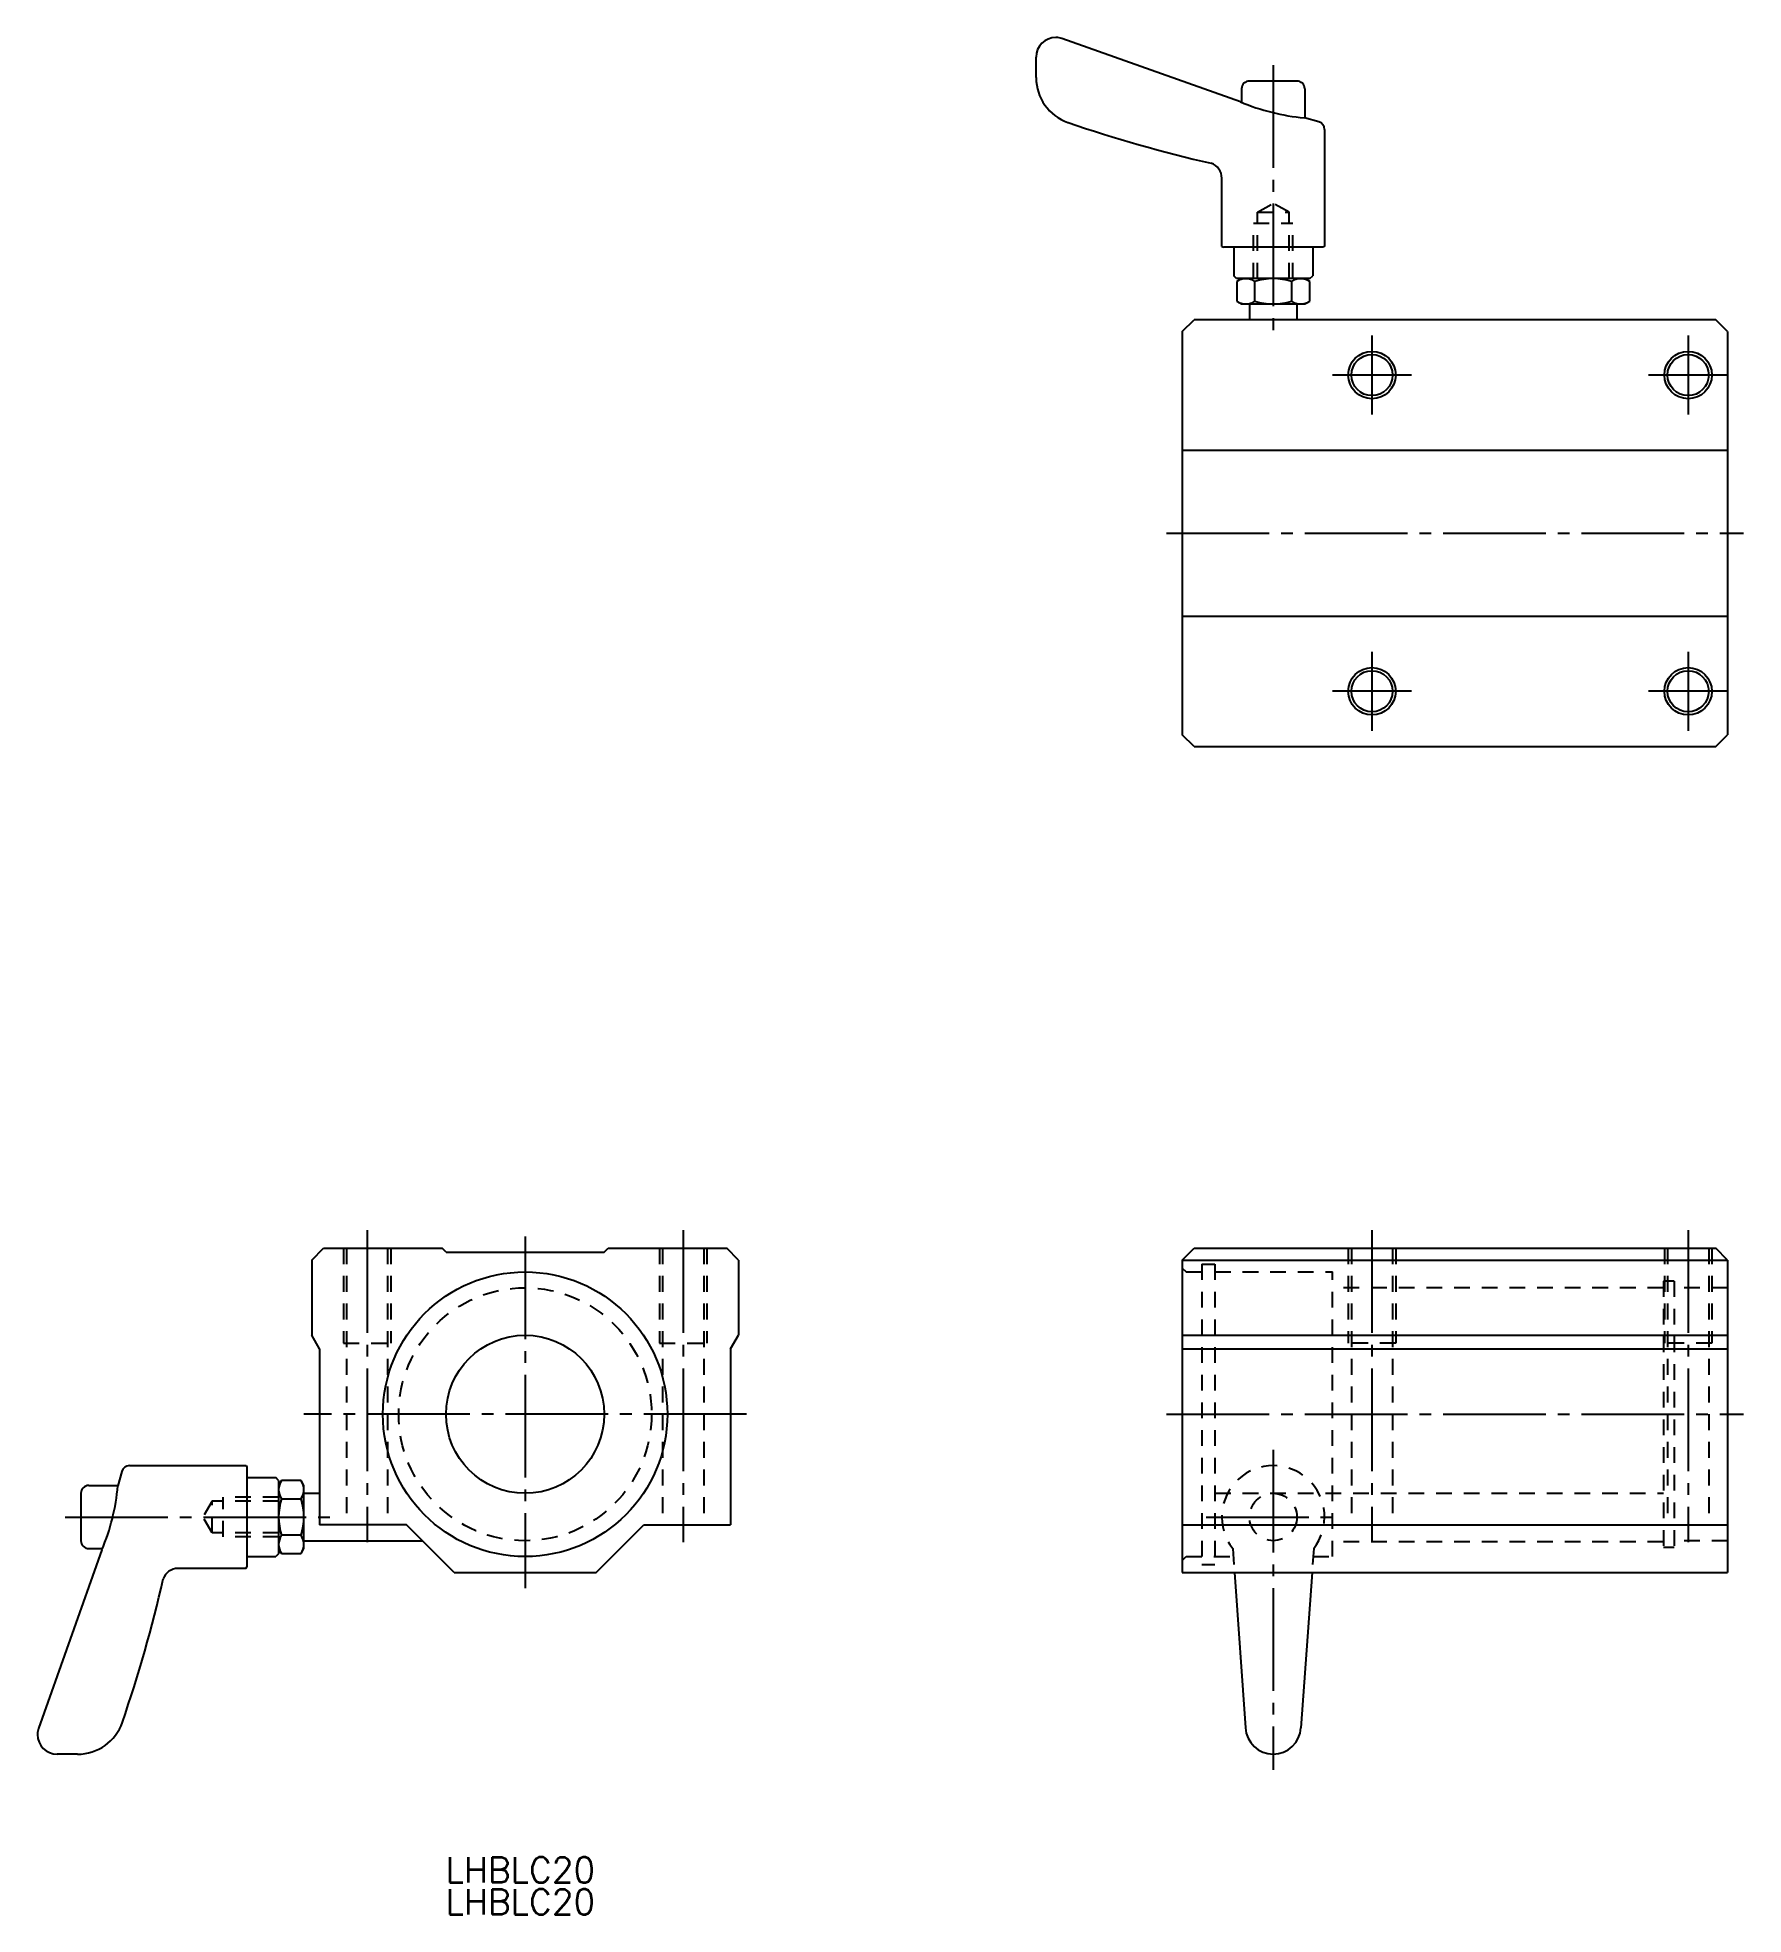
# Model space of a CAD drawing. Extents: x -1515 to -1299, y 271 to 508.
import ezdxf

# ---------------------------------------------------------------- set-up
doc = ezdxf.new("R2010")
doc.units = 0
doc.linetypes.add('CENTER', pattern=[17.5, 13, -1.5, 1.5, -1.5])
doc.linetypes.add('DASHED', pattern=[3.5, 2, -1.5])
doc.layers.get('0').update_dxf_attribs({"linetype": 'CONTINUOUS'})
doc.layers.add('CENTER', color=1, linetype='CENTER')
doc.styles.get("Standard").update_dxf_attribs({"font": 'txt.shx', "bigfont": '@extfont2.shx'})

msp = doc.modelspace()

# ---------------------------------------------------------------- linework, layer by layer
at = {"color": 7, "linetype": 'CONTINUOUS'}
for p, q in [((-1385.87, 508.18), (-1385.95, 508.18)), ((-1362.6, 500.03), (-1385.2, 508.06)), ((-1388.45, 503.11), (-1388.45, 505.68)), ((-1362.45, 501.68), (-1362.45, 499.96)), ((-1355.45, 502.68), (-1361.45, 502.68)), ((-1354.45, 501.68), (-1354.45, 497.99)), ((-1352.68, 497.51), (-1354.5, 498.01)), ((-1351.95, 496.55), (-1351.95, 481.76)), ((-1364.95, 481.76), (-1364.95, 490.39)), ((-1364.95, 481.76), (-1364.75, 481.68)), ((-1352.15, 481.68), (-1364.75, 481.68)), ((-1363.45, 481.68), (-1363.45, 478.04)), ((-1353.45, 481.68), (-1353.45, 478.04)), ((-1351.95, 481.76), (-1352.15, 481.68)), ((-1363.08, 477.68), (-1363.45, 478.04)), ((-1353.81, 477.68), (-1363.08, 477.68)), ((-1362.45, 477.68), (-1363.07, 477.32)), ((-1363.07, 477.32), (-1363.07, 474.84)), ((-1354.45, 477.68), (-1362.45, 477.68)), ((-1360.76, 474.84), (-1360.76, 477.32)), ((-1356.14, 477.32), (-1356.14, 474.84)), ((-1353.83, 477.32), (-1354.45, 477.68)), ((-1353.83, 474.84), (-1353.83, 477.32)), ((-1353.81, 477.68), (-1353.45, 478.04)), ((-1363.07, 474.84), (-1362.45, 474.48)), ((-1362.45, 474.48), (-1354.45, 474.48)), ((-1361.45, 474.48), (-1361.45, 472.48)), ((-1355.45, 474.48), (-1355.45, 472.48)), ((-1354.45, 474.48), (-1353.83, 474.84)), ((-1369.95, 470.98), (-1368.45, 472.48)), ((-1369.95, 470.98), (-1369.95, 419.98)), ((-1302.45, 472.48), (-1368.45, 472.48)), ((-1300.95, 470.98), (-1302.45, 472.48)), ((-1300.95, 470.98), (-1300.95, 419.98)), ((-1369.95, 455.98), (-1300.95, 455.98)), ((-1369.95, 434.98), (-1300.95, 434.98)), ((-1368.45, 418.48), (-1369.95, 419.98)), ((-1368.45, 418.48), (-1302.45, 418.48)), ((-1302.45, 418.48), (-1300.95, 419.98)), ((-1480.1, 353.52), (-1478.6, 355.02)), ((-1478.6, 355.02), (-1463.6, 355.02)), ((-1463.1, 354.52), (-1463.6, 355.02)), ((-1463.1, 354.52), (-1443.1, 354.52)), ((-1443.1, 354.52), (-1442.6, 355.02)), ((-1442.6, 355.02), (-1427.6, 355.02)), ((-1438.85, 355.02), (-1438.85, 355.02)), ((-1426.1, 353.52), (-1427.6, 355.02)), ((-1369.95, 353.52), (-1368.45, 355.02)), ((-1368.45, 355.02), (-1302.45, 355.02)), ((-1300.95, 353.52), (-1302.45, 355.02)), ((-1480.1, 353.52), (-1480.1, 344.02)), ((-1426.1, 353.52), (-1426.1, 344.02)), ((-1369.95, 353.52), (-1369.95, 314.02)), ((-1369.95, 353.52), (-1300.95, 353.52)), ((-1300.95, 353.52), (-1300.95, 314.02)), ((-1479.1, 342.29), (-1480.1, 344.02)), ((-1479.1, 342.29), (-1479.1, 320.02)), ((-1427.1, 342.29), (-1426.1, 344.02)), ((-1427.1, 342.29), (-1427.1, 320.02)), ((-1369.95, 344.02), (-1300.95, 344.02)), ((-1369.95, 342.29), (-1300.95, 342.29)), ((-1504.13, 326.79), (-1504.63, 324.96)), ((-1503.16, 327.52), (-1488.38, 327.52)), ((-1488.38, 327.52), (-1488.3, 327.32)), ((-1488.3, 327.32), (-1488.3, 314.72)), ((-1488.3, 326.02), (-1484.66, 326.02)), ((-1484.3, 325.65), (-1484.66, 326.02)), ((-1484.3, 325.65), (-1484.3, 316.38)), ((-1483.94, 325.64), (-1484.3, 325.02)), ((-1481.45, 325.64), (-1483.94, 325.64)), ((-1481.1, 325.02), (-1481.45, 325.64)), ((-1509.3, 324.02), (-1509.3, 318.02)), ((-1508.3, 325.02), (-1504.61, 325.02)), ((-1484.3, 325.02), (-1484.3, 317.02)), ((-1483.94, 323.33), (-1481.45, 323.33)), ((-1481.1, 317.02), (-1481.1, 325.02)), ((-1481.1, 324.02), (-1479.1, 324.02)), ((-1481.45, 318.71), (-1483.94, 318.71)), ((-1468.1, 320.02), (-1479.1, 320.02)), ((-1462.1, 314.02), (-1468.1, 320.02)), ((-1444.1, 314.02), (-1438.1, 320.02)), ((-1438.1, 320.02), (-1427.1, 320.02)), ((-1369.95, 320.02), (-1300.95, 320.02)), ((-1506.65, 316.86), (-1514.68, 294.27)), ((-1508.3, 317.02), (-1506.58, 317.02)), ((-1488.3, 316.02), (-1484.66, 316.02)), ((-1484.3, 316.38), (-1484.66, 316.02)), ((-1484.3, 317.02), (-1483.94, 316.4)), ((-1483.94, 316.4), (-1481.45, 316.4)), ((-1481.45, 316.4), (-1481.1, 317.02)), ((-1481.1, 318.02), (-1466.1, 318.02)), ((-1488.38, 314.52), (-1497.01, 314.52)), ((-1488.38, 314.52), (-1488.3, 314.72)), ((-1462.1, 314.02), (-1444.1, 314.02)), ((-1369.95, 314.02), (-1300.95, 314.02)), ((-1363.36, 314.02), (-1361.94, 294.36)), ((-1353.54, 314.02), (-1354.95, 294.36)), ((-1514.8, 293.6), (-1514.8, 293.52)), ((-1509.73, 291.02), (-1512.3, 291.02))]:
    msp.add_line(p, q, dxfattribs=at)
at = {"color": 3, "linetype": 'DASHED'}
for p, q in [((-1360.45, 486.08), (-1358.45, 487.23)), ((-1356.45, 486.08), (-1358.45, 487.23)), ((-1360.95, 477.68), (-1360.95, 484.68)), ((-1360.95, 484.68), (-1355.95, 484.68)), ((-1360.45, 477.68), (-1360.45, 486.08)), ((-1360.45, 486.08), (-1356.45, 486.08)), ((-1356.45, 477.68), (-1356.45, 486.08)), ((-1355.95, 477.68), (-1355.95, 484.68)), ((-1476.1, 355.02), (-1476.1, 343.02)), ((-1475.7, 355.02), (-1475.7, 320.02)), ((-1470.5, 355.02), (-1470.5, 320.02)), ((-1470.1, 355.02), (-1470.1, 343.02)), ((-1436.1, 355.02), (-1436.1, 343.02)), ((-1435.7, 355.02), (-1435.7, 320.02)), ((-1430.5, 355.02), (-1430.5, 320.02)), ((-1430.1, 355.02), (-1430.1, 343.02)), ((-1348.95, 355.02), (-1348.95, 343.02)), ((-1348.55, 355.02), (-1348.55, 320.02)), ((-1343.35, 355.02), (-1343.35, 320.02)), ((-1342.95, 355.02), (-1342.95, 343.02)), ((-1308.95, 355.02), (-1308.95, 343.02)), ((-1308.55, 355.02), (-1308.55, 320.02)), ((-1303.35, 355.02), (-1303.35, 320.02)), ((-1302.95, 355.02), (-1302.95, 343.02)), ((-1369.95, 352.52), (-1369.45, 352.02)), ((-1369.45, 352.02), (-1367.48, 352.02)), ((-1367.48, 353.02), (-1367.48, 315.02)), ((-1367.48, 353.02), (-1365.83, 353.02)), ((-1365.83, 353.02), (-1365.83, 315.02)), ((-1365.83, 352.02), (-1350.95, 352.02)), ((-1350.95, 316.02), (-1350.95, 352.02)), ((-1309.07, 350.02), (-1350.95, 350.02)), ((-1309.07, 350.87), (-1309.07, 317.17)), ((-1307.72, 350.87), (-1309.07, 350.87)), ((-1307.72, 350.87), (-1307.72, 317.17)), ((-1300.95, 350.02), (-1307.72, 350.02)), ((-1476.1, 343.02), (-1470.1, 343.02)), ((-1436.1, 343.02), (-1430.1, 343.02)), ((-1342.95, 343.02), (-1348.95, 343.02)), ((-1302.95, 343.02), (-1308.95, 343.02)), ((-1492.7, 323.02), (-1493.85, 321.02)), ((-1484.3, 323.02), (-1492.7, 323.02)), ((-1492.7, 319.02), (-1492.7, 323.02)), ((-1484.3, 323.52), (-1491.3, 323.52)), ((-1491.3, 318.52), (-1491.3, 323.52)), ((-1365.83, 324.02), (-1309.07, 324.02)), ((-1492.7, 319.02), (-1493.85, 321.02)), ((-1484.3, 319.02), (-1492.7, 319.02)), ((-1484.3, 318.52), (-1491.3, 318.52)), ((-1369.95, 315.52), (-1369.45, 316.02)), ((-1369.45, 316.02), (-1367.48, 316.02)), ((-1365.95, 316.02), (-1363.5, 316.02)), ((-1363.57, 317.02), (-1363.36, 314.02)), ((-1353.32, 317.02), (-1353.54, 314.02)), ((-1353.4, 316.02), (-1350.95, 316.02)), ((-1309.07, 317.87), (-1350.95, 317.87)), ((-1307.72, 317.17), (-1309.07, 317.17)), ((-1300.95, 318.02), (-1307.72, 318.02)), ((-1367.48, 315.02), (-1365.83, 315.02))]:
    msp.add_line(p, q, dxfattribs=at)
at = {"color": 1, "linetype": 'CENTER'}
for p, q in [((-1358.45, 329.52), (-1358.45, 289.02)), ((-1366.95, 321.02), (-1349.95, 321.02))]:
    msp.add_line(p, q, dxfattribs=at)
at = {"color": 3}
for centre in [(-1345.95, 465.48), (-1305.95, 465.48), (-1345.95, 425.48), (-1305.95, 425.48)]:
    msp.add_circle(centre, 3, dxfattribs=at)
at = {"color": 7, "linetype": 'CONTINUOUS'}
for centre, radius in [((-1345.95, 465.48), 2.6), ((-1305.95, 465.48), 2.6), ((-1345.95, 425.48), 2.6), ((-1305.95, 425.48), 2.6), ((-1453.1, 334.02), 18), ((-1453.1, 334.02), 10)]:
    msp.add_circle(centre, radius, dxfattribs=at)
at = {"color": 3, "linetype": 'DASHED'}
for centre, radius in [((-1453.1, 334.02), 16), ((-1358.45, 321.02), 3)]:
    msp.add_circle(centre, radius, dxfattribs=at)
at = {"color": 7, "linetype": 'CONTINUOUS'}
for centre, radius, start, end in [((-1385.95, 505.68), 2.5, 90, 180), ((-1385.87, 506.18), 2, 70.4256, 90), ((-1382.45, 503.11), 6, 180, 250.8981), ((-1361.45, 501.68), 1, 90, 180), ((-1355.45, 501.68), 1, 0, 90), ((-1351.96, 525.43), 27.53, 247.2678, 264.7093), ((-1328.19, 660.3), 172.29, 250.9545, 257.2259), ((-1352.95, 496.55), 1, 0, 74.2753), ((-1366.95, 490.39), 2, 0, 70.621), ((-1361.91, 475.63), 2.04, 55.6158, 124.3842), ((-1358.45, 470.04), 7.64, 72.412, 107.588), ((-1354.98, 475.63), 2.04, 55.6158, 124.3842), ((-1361.91, 476.52), 2.04, 235.6158, 304.3842), ((-1358.45, 482.12), 7.64, 252.412, 287.588), ((-1354.98, 476.52), 2.04, 235.6158, 304.3842), ((-1503.16, 326.52), 1, 90, 164.2753), ((-1482.25, 324.48), 2.04, 145.6158, 214.3842), ((-1483.14, 324.48), 2.04, 325.6158, 34.3842), ((-1508.3, 324.02), 1, 90, 180), ((-1532.04, 327.5), 27.53, 337.2678, 354.7093), ((-1476.65, 321.02), 7.64, 162.412, 197.588), ((-1488.74, 321.02), 7.64, 342.412, 17.588), ((-1482.25, 317.55), 2.04, 145.6158, 214.3842), ((-1483.14, 317.55), 2.04, 325.6158, 34.3842), ((-1508.3, 318.02), 1, 180, 270), ((-1497.01, 312.52), 2, 90, 160.621), ((-1666.92, 351.28), 172.29, 340.9545, 347.2259), ((-1509.73, 297.02), 6, 270, 340.8981), ((-1512.8, 293.6), 2, 160.4256, 180), ((-1512.3, 293.52), 2.5, 180, 270), ((-1358.45, 294.52), 3.5, 182.543, 357.4475)]:
    msp.add_arc(centre, radius, start, end, dxfattribs=at)
at = {"color": 3, "linetype": 'DASHED'}
msp.add_arc((-1358.45, 321.02), 6.5, 322.0201, 217.9799, dxfattribs=at)
at = {"layer": 'CENTER', "color": 1, "linetype": 'CENTER'}
for p, q in [((-1358.45, 504.68), (-1358.45, 470.48)), ((-1345.95, 470.48), (-1345.95, 460.48)), ((-1305.95, 470.48), (-1305.95, 460.48)), ((-1340.95, 465.48), (-1350.95, 465.48)), ((-1300.95, 465.48), (-1310.95, 465.48)), ((-1371.95, 445.48), (-1298.95, 445.48)), ((-1345.95, 430.48), (-1345.95, 420.48)), ((-1305.95, 430.48), (-1305.95, 420.48)), ((-1340.95, 425.48), (-1350.95, 425.48)), ((-1300.95, 425.48), (-1310.95, 425.48)), ((-1473.1, 357.32), (-1473.1, 317.85)), ((-1453.1, 356.52), (-1453.1, 312.02)), ((-1433.1, 357.32), (-1433.1, 317.85)), ((-1345.95, 357.32), (-1345.95, 317.85)), ((-1305.95, 357.32), (-1305.95, 317.85)), ((-1425.1, 334.02), (-1481.1, 334.02)), ((-1371.95, 334.02), (-1298.95, 334.02)), ((-1511.3, 321.02), (-1477.1, 321.02))]:
    msp.add_line(p, q, dxfattribs=at)

# ---------------------------------------------------------------- texts
at = {"color": 7, "linetype": 'CONTINUOUS'}
for p in [(-1463.17, 274.77), (-1463.17, 270.74)]:
    msp.add_text('LHBLC20', height=3.2, dxfattribs=at).set_placement(p)

doc.saveas('drawing.dxf')
